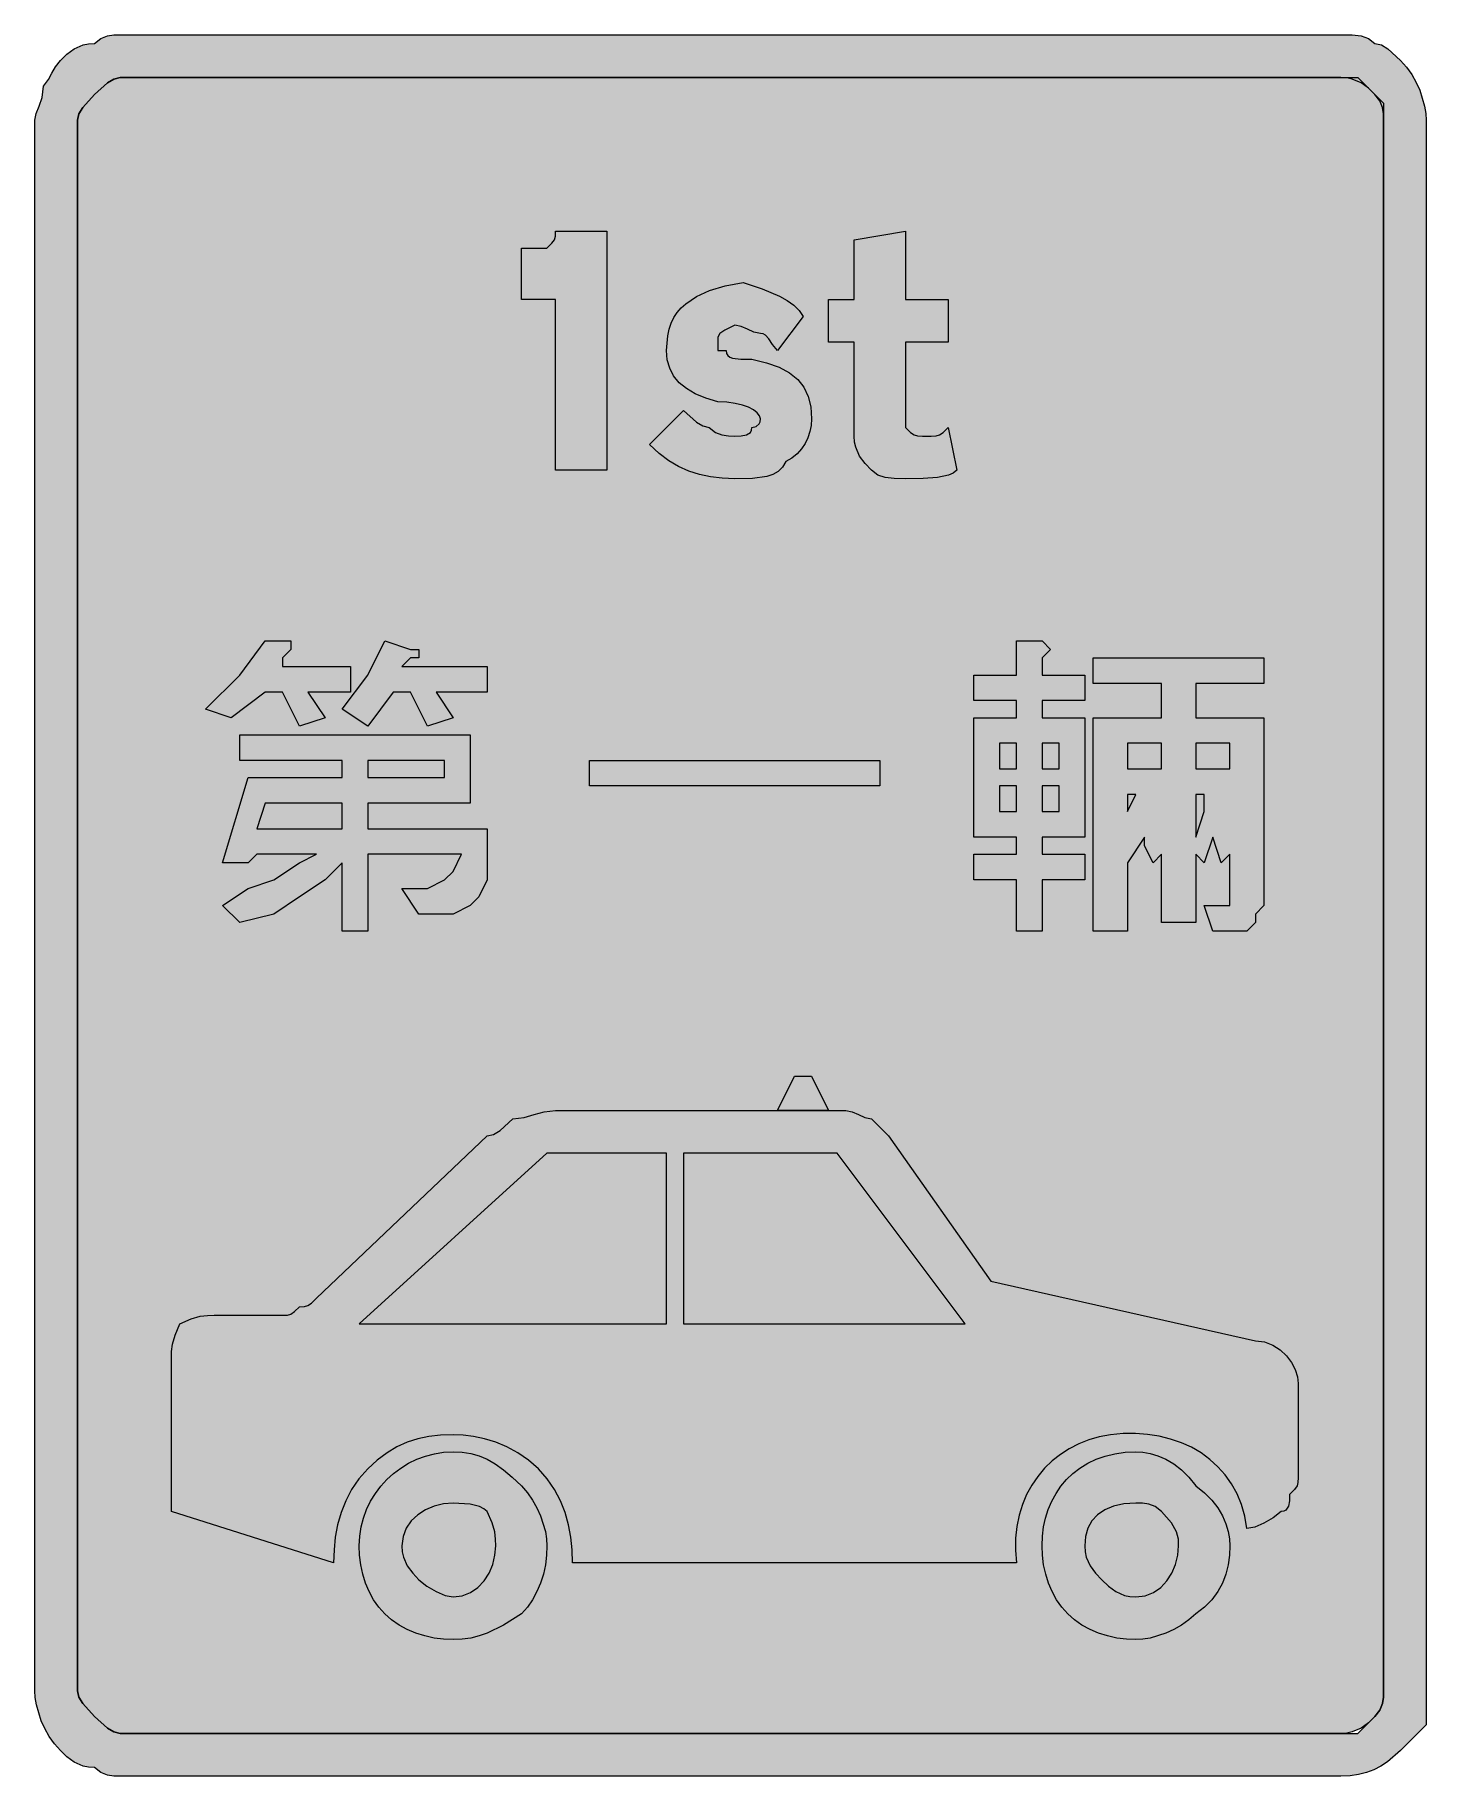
# Model space of a CAD drawing. Header units: metres. Extents: x 184 to 380, y 14 to 259.
import ezdxf

# ---------------------------------------------------------------- set-up
doc = ezdxf.new("R2010")
doc.units = ezdxf.units.M
for name, color, linetype, true_color in [('FILL_BLACK_000000', 7, 'Continuous', 0x000000), ('FILL_LIME_00FF00', 7, 'Continuous', 0x00ff00), ('FILL_WHITE_FFFFFF', 7, 'Continuous', 0xffffff)]:
    doc.layers.add(name, color=color, linetype=linetype, true_color=true_color)

msp = doc.modelspace()

# ---------------------------------------------------------------- hatches: boundary and pattern name
at = {"layer": 'FILL_BLACK_000000', "true_color": 0x000000}
h = msp.add_hatch(color=7, dxfattribs=at)
h.dxf.hatch_style = 1
h.paths.add_polyline_path([(370.8, 258.57), (371.83, 258.21), (372.75, 257.52), (373.65, 257.31), (374.55, 256.77), (376.35, 255.12), (377.19, 254.17), (377.93, 253.13), (378.54, 252.04), (379.05, 250.92), (379.72, 248.71), (379.89, 247.67), (379.95, 246.72), (379.95, 25.92), (379.95, 21.12), (376.35, 17.52), (374.53, 15.94), (373.59, 15.33), (372.6, 14.82), (371.56, 14.43), (370.44, 14.14), (369.25, 13.98), (367.95, 13.92), (196.35, 13.92), (195.45, 13.94), (194.55, 14.07), (193.65, 14.43), (192.75, 15.12), (191.9, 15.17), (191.16, 15.33), (189.9, 15.87), (188.87, 16.64), (187.95, 17.52), (187.11, 18.47), (186.37, 19.51), (185.76, 20.6), (185.25, 21.72), (184.57, 23.93), (184.41, 24.97), (184.35, 25.92), (184.35, 246.72), (184.54, 247.64), (184.95, 248.67), (185.36, 249.93), (185.55, 251.52), (186.26, 252.42), (186.75, 253.32), (187.24, 254.22), (187.95, 255.12), (188.87, 256), (189.9, 256.77), (191.16, 257.31), (191.9, 257.47), (192.75, 257.52), (193.65, 258.21), (194.55, 258.57), (195.45, 258.7), (196.35, 258.72), (367.95, 258.72), (369.54, 258.7), (370.8, 258.57)])
h.paths.add_polyline_path([(194.55, 251.97), (192.75, 250.32), (191.1, 248.52), (190.56, 247.62), (190.35, 246.72), (190.35, 25.92), (190.56, 25.02), (191.1, 24.12), (192.75, 22.32), (194.55, 20.67), (195.45, 20.13), (196.35, 19.92), (367.95, 19.92), (370.35, 19.92), (372.75, 22.32), (373.44, 23.22), (373.8, 24.12), (373.93, 25.02), (373.95, 25.92), (373.95, 246.72), (373.93, 247.62), (373.8, 248.52), (373.44, 249.42), (372.75, 250.32), (371.83, 251.2), (370.8, 251.97), (369.54, 252.51), (368.8, 252.67), (367.95, 252.72), (196.35, 252.72), (195.45, 252.51), (194.55, 251.97)], flags=16)
h = msp.add_hatch(color=7, dxfattribs=at)
h.dxf.hatch_style = 1
h.paths.add_polyline_path([(264.75, 197.52), (257.55, 197.52), (257.55, 221.52), (252.75, 221.52), (252.75, 228.72), (256.35, 228.72), (257.04, 229.43), (257.4, 229.92), (257.53, 230.41), (257.55, 231.12), (264.75, 231.12), (264.75, 197.52)])
h = msp.add_hatch(color=7, dxfattribs=at)
h.dxf.hatch_style = 1
h.paths.add_polyline_path([(312.75, 221.52), (312.75, 215.52), (306.75, 215.52), (306.75, 204.72), (306.75, 203.52), (307.46, 202.83), (307.95, 202.47), (308.44, 202.34), (309.15, 202.32), (310.35, 202.32), (311.06, 202.34), (311.55, 202.47), (312.04, 202.83), (312.75, 203.52), (313.95, 197.52), (313.44, 197.12), (312.82, 196.83), (311.25, 196.47), (309.22, 196.34), (306.75, 196.32), (305.16, 196.34), (303.9, 196.47), (302.87, 196.83), (301.95, 197.52), (301.07, 198.44), (300.3, 199.47), (299.76, 200.73), (299.6, 201.47), (299.55, 202.32), (299.55, 215.52), (295.95, 215.52), (295.95, 221.52), (299.55, 221.52), (299.55, 229.92), (306.75, 231.12), (306.75, 221.52), (312.75, 221.52)])
h = msp.add_hatch(color=7, dxfattribs=at)
h.dxf.hatch_style = 1
h.paths.add_polyline_path([(293.49, 203.82), (293.32, 202.94), (293.04, 202.08), (292.65, 201.27), (292.14, 200.51), (291.52, 199.83), (290.79, 199.22), (289.95, 198.72), (289.44, 197.93), (288.83, 197.33), (288.09, 196.91), (287.25, 196.62), (285.23, 196.36), (282.75, 196.32), (281, 196.38), (279.36, 196.56), (277.79, 196.89), (276.3, 197.37), (274.86, 198.02), (273.47, 198.85), (272.1, 199.88), (270.75, 201.12), (275.55, 205.92), (277.35, 204.27), (278.25, 203.73), (279.15, 203.52), (280.05, 202.83), (280.95, 202.47), (281.85, 202.34), (282.75, 202.32), (283.63, 202.34), (284.4, 202.47), (284.94, 202.83), (285.1, 203.12), (285.15, 203.52), (285.75, 203.67), (286.16, 204.03), (286.3, 204.32), (286.35, 204.72), (286.24, 205.17), (285.92, 205.6), (285.4, 206.01), (284.7, 206.37), (283.83, 206.68), (282.81, 206.91), (281.64, 207.07), (280.35, 207.12), (278.66, 207.63), (277.2, 208.24), (275.96, 208.98), (274.95, 209.82), (274.16, 210.78), (273.6, 211.84), (273.26, 213.03), (273.15, 214.32), (273.32, 216.41), (273.53, 217.33), (273.82, 218.18), (274.2, 218.96), (274.67, 219.68), (275.22, 220.33), (275.85, 220.92), (277.37, 221.94), (279.22, 222.76), (281.42, 223.41), (283.95, 223.92), (286.61, 223), (289.05, 221.97), (290.11, 221.38), (291.04, 220.71), (291.79, 219.97), (292.35, 219.12), (288.75, 214.32), (288.04, 215.2), (287.55, 215.97), (287.06, 216.51), (286.75, 216.67), (286.35, 216.72), (285.45, 216.91), (284.55, 217.32), (283.65, 217.73), (282.75, 217.92), (281.36, 217.21), (280.65, 216.72), (280.39, 216.23), (280.35, 215.52), (280.35, 214.32), (281.55, 214.32), (281.61, 213.92), (281.78, 213.63), (282.06, 213.41), (282.45, 213.27), (283.58, 213.14), (285.15, 213.12), (287.23, 212.61), (288.99, 211.98), (290.44, 211.2), (291.6, 210.27), (292.47, 209.17), (293.08, 207.89), (293.44, 206.41), (293.55, 204.72), (293.49, 203.82)])
h = msp.add_hatch(color=7, dxfattribs=at)
h.dxf.hatch_style = 1
h.paths.add_polyline_path([(220.35, 172.32), (219.15, 171.12), (219.15, 169.92), (228.75, 169.92), (228.75, 166.32), (222.75, 166.32), (225.15, 162.72), (221.55, 161.52), (219.15, 166.32), (216.75, 166.32), (211.95, 162.72), (208.35, 163.92), (213.15, 168.72), (216.75, 173.52), (220.35, 173.52), (220.35, 172.32)])
h = msp.add_hatch(color=7, dxfattribs=at)
h.dxf.hatch_style = 1
h.paths.add_polyline_path([(238.35, 172.32), (238.35, 171.12), (237.15, 171.12), (235.95, 169.92), (247.95, 169.92), (247.95, 166.32), (240.75, 166.32), (243.15, 162.72), (239.55, 161.52), (237.15, 166.32), (234.75, 166.32), (231.15, 161.52), (227.55, 163.92), (231.15, 168.72), (233.55, 173.52), (237.15, 172.32), (238.35, 172.32)])
h = msp.add_hatch(color=7, dxfattribs=at)
h.dxf.hatch_style = 1
h.paths.add_polyline_path([(325.95, 173.52), (327.15, 172.32), (325.95, 171.12), (325.95, 168.72), (331.95, 168.72), (331.95, 165.12), (325.95, 165.12), (325.95, 162.72), (331.95, 162.72), (331.95, 145.92), (325.95, 145.92), (325.95, 143.52), (331.95, 143.52), (331.95, 139.92), (325.95, 139.92), (325.95, 132.72), (322.35, 132.72), (322.35, 139.92), (316.35, 139.92), (316.35, 143.52), (322.35, 143.52), (322.35, 145.92), (316.35, 145.92), (316.35, 162.72), (322.35, 162.72), (322.35, 165.12), (316.35, 165.12), (316.35, 168.72), (322.35, 168.72), (322.35, 173.52), (324.75, 173.52), (325.95, 173.52)])
h.paths.add_polyline_path([(328.35, 155.52), (328.35, 159.12), (325.95, 159.12), (325.95, 155.52), (328.35, 155.52)], flags=16)
h.paths.add_polyline_path([(325.95, 149.52), (328.35, 149.52), (328.35, 153.12), (325.95, 153.12), (325.95, 149.52)], flags=16)
h.paths.add_polyline_path([(319.95, 159.12), (319.95, 155.52), (322.35, 155.52), (322.35, 159.12), (319.95, 159.12)], flags=16)
h.paths.add_polyline_path([(322.35, 153.12), (319.95, 153.12), (319.95, 149.52), (322.35, 149.52), (322.35, 153.12)], flags=16)
h = msp.add_hatch(color=7, dxfattribs=at)
h.dxf.hatch_style = 1
h.paths.add_polyline_path([(333.15, 167.52), (333.15, 171.12), (357.15, 171.12), (357.15, 167.52), (347.55, 167.52), (347.55, 162.72), (357.15, 162.72), (357.15, 136.32), (355.95, 135.12), (355.95, 133.92), (354.75, 132.72), (352.35, 132.72), (349.95, 132.72), (348.75, 136.32), (351.15, 136.32), (352.35, 136.32), (352.35, 137.52), (352.35, 138.72), (352.35, 143.52), (351.15, 142.32), (349.95, 145.92), (348.75, 142.32), (347.55, 143.52), (347.55, 133.92), (342.75, 133.92), (342.75, 143.52), (341.55, 142.32), (340.35, 144.72), (340.35, 145.92), (337.95, 142.32), (337.95, 132.72), (333.15, 132.72), (333.15, 162.72), (342.75, 162.72), (342.75, 167.52), (333.15, 167.52)])
h.paths.add_polyline_path([(339.15, 151.92), (337.95, 151.92), (337.95, 149.52), (339.15, 151.92)], flags=16)
h.paths.add_polyline_path([(347.55, 145.92), (348.75, 149.52), (348.75, 151.92), (347.55, 151.92), (347.55, 145.92)], flags=16)
h.paths.add_polyline_path([(347.55, 159.12), (347.55, 155.52), (352.35, 155.52), (352.35, 159.12), (347.55, 159.12)], flags=16)
h.paths.add_polyline_path([(342.75, 159.12), (337.95, 159.12), (337.95, 155.52), (342.75, 155.52), (342.75, 159.12)], flags=16)
h = msp.add_hatch(color=7, dxfattribs=at)
h.dxf.hatch_style = 1
h.paths.add_polyline_path([(231.15, 150.72), (231.15, 147.12), (247.95, 147.12), (247.95, 139.92), (246.75, 137.52), (245.55, 136.32), (243.15, 135.12), (240.75, 135.12), (238.35, 135.12), (235.95, 138.72), (239.55, 138.72), (241.95, 139.92), (243.15, 141.12), (244.35, 143.52), (231.15, 143.52), (231.15, 132.72), (227.55, 132.72), (227.55, 142.32), (225.15, 139.92), (221.55, 137.52), (217.95, 135.12), (213.15, 133.92), (210.75, 136.32), (214.35, 138.72), (217.95, 139.92), (221.55, 142.32), (223.95, 143.52), (215.55, 143.52), (214.35, 142.32), (210.75, 142.32), (214.35, 154.32), (227.55, 154.32), (227.55, 156.72), (213.15, 156.72), (213.15, 160.32), (245.55, 160.32), (245.55, 150.72), (231.15, 150.72)])
h.paths.add_polyline_path([(216.75, 150.72), (215.55, 147.12), (227.55, 147.12), (227.55, 150.72), (216.75, 150.72)], flags=16)
h.paths.add_polyline_path([(241.95, 156.72), (231.15, 156.72), (231.15, 154.32), (241.95, 154.32), (241.95, 156.72)], flags=16)
h = msp.add_hatch(color=7, dxfattribs=at)
h.dxf.hatch_style = 1
h.paths.add_polyline_path([(303.15, 156.72), (303.15, 153.12), (262.35, 153.12), (262.35, 156.72), (303.15, 156.72)])
h = msp.add_hatch(color=7, dxfattribs=at)
h.dxf.hatch_style = 1
h.paths.add_polyline_path([(295.95, 107.52), (288.75, 107.52), (291.15, 112.32), (293.55, 112.32), (295.95, 107.52)])
h = msp.add_hatch(color=7, dxfattribs=at)
h.dxf.hatch_style = 1
h.paths.add_polyline_path([(230.22, 48.95), (230.55, 50.21), (231, 51.42), (231.56, 52.57), (232.23, 53.66), (232.99, 54.68), (233.85, 55.62), (234.79, 56.48), (235.81, 57.24), (236.9, 57.91), (238.05, 58.47), (239.26, 58.92), (240.52, 59.25), (241.82, 59.45), (243.15, 59.52), (244.45, 59.46), (245.66, 59.28), (246.82, 58.95), (247.95, 58.47), (249.08, 57.82), (250.24, 56.99), (251.45, 55.96), (252.75, 54.72), (253.59, 53.77), (254.33, 52.73), (254.94, 51.64), (255.45, 50.52), (256.13, 48.31), (256.29, 47.27), (256.35, 46.32), (256.29, 44.97), (256.13, 43.64), (255.84, 42.33), (255.45, 41.07), (254.94, 39.86), (254.33, 38.73), (253.59, 37.67), (252.75, 36.72), (250.24, 35.14), (247.95, 34.02), (246.82, 33.63), (245.66, 33.34), (244.45, 33.18), (243.15, 33.12), (241.8, 33.18), (240.47, 33.34), (239.16, 33.63), (237.9, 34.02), (236.69, 34.53), (235.56, 35.14), (234.5, 35.88), (233.55, 36.72), (232.71, 37.67), (231.97, 38.73), (231.36, 39.86), (230.85, 41.07), (230.46, 42.33), (230.17, 43.64), (230.01, 44.97), (229.95, 46.32), (230.02, 47.65), (230.22, 48.95)])
h.paths.add_polyline_path([(236.16, 44.73), (236.7, 43.47), (237.47, 42.44), (238.35, 41.52), (239.44, 40.64), (240.75, 39.87), (242.06, 39.33), (243.15, 39.12), (244.44, 39.28), (245.61, 39.74), (246.63, 40.45), (247.5, 41.37), (248.2, 42.46), (248.72, 43.68), (249.04, 44.98), (249.15, 46.32), (249.13, 47.24), (249, 48.27), (248.64, 49.53), (247.95, 51.12), (247.45, 51.52), (246.86, 51.81), (245.55, 52.17), (243.15, 52.32), (241.81, 52.21), (240.51, 51.89), (239.29, 51.37), (238.2, 50.67), (237.28, 49.8), (236.57, 48.78), (236.11, 47.61), (235.95, 46.32), (236, 45.47), (236.16, 44.73)], flags=16)
h = msp.add_hatch(color=7, dxfattribs=at)
h.dxf.hatch_style = 1
h.paths.add_polyline_path([(326.17, 48.95), (326.45, 50.21), (326.83, 51.42), (327.32, 52.57), (327.91, 53.66), (328.61, 54.68), (329.4, 55.62), (330.29, 56.48), (331.28, 57.24), (332.37, 57.91), (333.54, 58.47), (334.81, 58.92), (336.17, 59.25), (337.62, 59.45), (339.15, 59.52), (340.1, 59.46), (341.14, 59.28), (342.23, 58.95), (343.35, 58.47), (344.47, 57.82), (345.56, 56.99), (346.6, 55.96), (347.55, 54.72), (348.79, 53.77), (349.82, 52.73), (350.65, 51.64), (351.3, 50.52), (351.78, 49.4), (352.11, 48.31), (352.29, 47.27), (352.35, 46.32), (352.29, 44.97), (352.11, 43.64), (351.78, 42.33), (351.3, 41.07), (350.65, 39.86), (349.82, 38.73), (348.79, 37.67), (347.55, 36.72), (346.6, 35.88), (345.56, 35.14), (344.47, 34.53), (343.35, 34.02), (341.14, 33.34), (340.1, 33.18), (339.15, 33.12), (337.8, 33.18), (336.47, 33.34), (335.16, 33.63), (333.9, 34.02), (332.69, 34.53), (331.56, 35.14), (330.5, 35.88), (329.55, 36.72), (328.71, 37.67), (327.97, 38.73), (327.36, 39.86), (326.85, 41.07), (326.46, 42.33), (326.17, 43.64), (326.01, 44.97), (325.95, 46.32), (326.01, 47.65), (326.17, 48.95)])
h.paths.add_polyline_path([(332.16, 44.73), (332.7, 43.47), (333.47, 42.44), (334.35, 41.52), (335.27, 40.64), (336.3, 39.87), (337.56, 39.33), (338.3, 39.17), (339.15, 39.12), (340.44, 39.28), (341.61, 39.74), (342.63, 40.45), (343.5, 41.37), (344.2, 42.46), (344.72, 43.68), (345.04, 44.98), (345.15, 46.32), (345.11, 47.24), (344.85, 48.27), (344.14, 49.53), (342.75, 51.12), (341.85, 51.81), (340.95, 52.17), (340.05, 52.3), (339.15, 52.32), (337.46, 52.21), (336, 51.89), (334.76, 51.37), (333.75, 50.67), (332.96, 49.8), (332.4, 48.78), (332.06, 47.61), (331.95, 46.32), (332, 45.47), (332.16, 44.73)], flags=16)
at = {"layer": 'FILL_LIME_00FF00', "true_color": 0x00ff00}
h = msp.add_hatch(color=7, dxfattribs=at)
h.dxf.hatch_style = 1
h.paths.add_polyline_path([(259.38, 49.26), (258.9, 50.97), (258.25, 52.63), (257.42, 54.21), (256.39, 55.72), (255.15, 57.12), (253.75, 58.36), (252.26, 59.39), (250.72, 60.22), (249.15, 60.87), (247.58, 61.35), (246.04, 61.68), (244.55, 61.86), (243.15, 61.92), (241.4, 61.86), (239.76, 61.68), (238.19, 61.35), (236.7, 60.87), (235.26, 60.22), (233.87, 59.39), (232.5, 58.36), (231.15, 57.12), (229.91, 55.72), (228.88, 54.21), (228.05, 52.63), (227.4, 50.97), (226.92, 49.26), (226.59, 47.5), (226.41, 45.72), (226.35, 43.92), (203.55, 51.12), (203.55, 72.72), (203.57, 73.64), (203.7, 74.67), (204.06, 75.93), (204.75, 77.52), (206.34, 78.21), (207.6, 78.57), (208.63, 78.7), (209.55, 78.72), (219.15, 78.72), (219.86, 78.74), (220.35, 78.87), (220.84, 79.23), (221.55, 79.92), (222.26, 79.94), (222.75, 80.07), (223.24, 80.43), (223.95, 81.12), (247.95, 103.92), (248.85, 104.13), (249.75, 104.67), (251.55, 106.32), (253.16, 106.51), (254.55, 106.92), (255.94, 107.33), (257.55, 107.52), (298.35, 107.52), (299.25, 107.33), (300.15, 106.92), (301.05, 106.51), (301.95, 106.32), (304.35, 103.92), (318.75, 83.52), (355.95, 75.12), (357.24, 74.96), (358.41, 74.52), (359.43, 73.85), (360.3, 73.02), (361, 72.07), (361.52, 71.07), (361.84, 70.07), (361.95, 69.12), (361.95, 55.92), (361.93, 55.21), (361.8, 54.72), (361.44, 54.23), (360.75, 53.52), (360.73, 52.64), (360.6, 51.87), (360.24, 51.33), (359.95, 51.17), (359.55, 51.12), (358.46, 50.24), (357.15, 49.47), (355.84, 48.93), (354.75, 48.72), (354.44, 50.46), (353.97, 52.09), (353.36, 53.61), (352.59, 55), (351.7, 56.28), (350.68, 57.43), (349.54, 58.46), (348.3, 59.37), (346.96, 60.15), (345.53, 60.8), (344.02, 61.32), (342.43, 61.71), (340.78, 61.97), (339.08, 62.09), (337.33, 62.07), (335.55, 61.92), (334, 61.63), (332.52, 61.2), (331.11, 60.64), (329.78, 59.95), (328.52, 59.15), (327.37, 58.23), (326.31, 57.2), (325.35, 56.07), (324.51, 54.84), (323.78, 53.52), (323.19, 52.11), (322.73, 50.61), (322.4, 49.04), (322.23, 47.4), (322.21, 45.69), (322.35, 43.92), (259.95, 43.92), (259.89, 45.72), (259.71, 47.5), (259.38, 49.26)])
h.paths.add_polyline_path([(256.35, 101.52), (229.95, 77.52), (273.15, 77.52), (273.15, 101.52), (256.35, 101.52)], flags=16)
h.paths.add_polyline_path([(275.55, 101.52), (275.55, 77.52), (315.15, 77.52), (297.15, 101.52), (275.55, 101.52)], flags=16)
at = {"layer": 'FILL_WHITE_FFFFFF', "true_color": 0xffffff}
h = msp.add_hatch(color=7, dxfattribs=at)
h.dxf.hatch_style = 1
h.paths.add_polyline_path([(367.95, 252.72), (370.35, 252.72), (372.75, 250.32), (373.95, 249.12), (373.95, 246.72), (373.95, 25.92), (373.93, 25.02), (373.8, 24.12), (373.44, 23.22), (372.75, 22.32), (371.83, 21.44), (370.8, 20.67), (369.54, 20.13), (368.8, 19.97), (367.95, 19.92), (196.35, 19.92), (195.45, 20.13), (194.55, 20.67), (192.75, 22.32), (191.1, 24.12), (190.56, 25.02), (190.35, 25.92), (190.35, 246.72), (190.56, 247.62), (191.1, 248.52), (192.75, 250.32), (194.55, 251.97), (195.45, 252.51), (196.35, 252.72), (367.95, 252.72)])

# ---------------------------------------------------------------- linework, layer by layer
at = {"layer": 'FILL_BLACK_000000', "lineweight": 0, "true_color": 0x000000}
for points in [[(370.8, 258.57), (371.83, 258.21), (372.75, 257.52), (373.65, 257.31), (374.55, 256.77), (376.35, 255.12), (377.19, 254.17), (377.93, 253.13), (378.54, 252.04), (379.05, 250.92), (379.72, 248.71), (379.89, 247.67), (379.95, 246.72), (379.95, 25.92), (379.95, 21.12), (376.35, 17.52), (374.53, 15.94), (373.59, 15.33), (372.6, 14.82), (371.56, 14.43), (370.44, 14.14), (369.25, 13.98), (367.95, 13.92), (196.35, 13.92), (195.45, 13.94), (194.55, 14.07), (193.65, 14.43), (192.75, 15.12), (191.9, 15.17), (191.16, 15.33), (189.9, 15.87), (188.87, 16.64), (187.95, 17.52), (187.11, 18.47), (186.37, 19.51), (185.76, 20.6), (185.25, 21.72), (184.57, 23.93), (184.41, 24.97), (184.35, 25.92), (184.35, 246.72), (184.54, 247.64), (184.95, 248.67), (185.36, 249.93), (185.55, 251.52), (186.26, 252.42), (186.75, 253.32), (187.24, 254.22), (187.95, 255.12), (188.87, 256), (189.9, 256.77), (191.16, 257.31), (191.9, 257.47), (192.75, 257.52), (193.65, 258.21), (194.55, 258.57), (195.45, 258.7), (196.35, 258.72), (367.95, 258.72), (369.54, 258.7)], [(194.55, 251.97), (192.75, 250.32), (191.1, 248.52), (190.56, 247.62), (190.35, 246.72), (190.35, 25.92), (190.56, 25.02), (191.1, 24.12), (192.75, 22.32), (194.55, 20.67), (195.45, 20.13), (196.35, 19.92), (367.95, 19.92), (370.35, 19.92), (372.75, 22.32), (373.44, 23.22), (373.8, 24.12), (373.93, 25.02), (373.95, 25.92), (373.95, 246.72), (373.93, 247.62), (373.8, 248.52), (373.44, 249.42), (372.75, 250.32), (371.83, 251.2), (370.8, 251.97), (369.54, 252.51), (368.8, 252.67), (367.95, 252.72), (196.35, 252.72), (195.45, 252.51)], [(264.75, 197.52), (257.55, 197.52), (257.55, 221.52), (252.75, 221.52), (252.75, 228.72), (256.35, 228.72), (257.04, 229.43), (257.4, 229.92), (257.53, 230.41), (257.55, 231.12), (264.75, 231.12)], [(312.75, 221.52), (312.75, 215.52), (306.75, 215.52), (306.75, 204.72), (306.75, 203.52), (307.46, 202.83), (307.95, 202.47), (308.44, 202.34), (309.15, 202.32), (310.35, 202.32), (311.06, 202.34), (311.55, 202.47), (312.04, 202.83), (312.75, 203.52), (313.95, 197.52), (313.44, 197.12), (312.82, 196.83), (311.25, 196.47), (309.22, 196.34), (306.75, 196.32), (305.16, 196.34), (303.9, 196.47), (302.87, 196.83), (301.95, 197.52), (301.07, 198.44), (300.3, 199.47), (299.76, 200.73), (299.6, 201.47), (299.55, 202.32), (299.55, 215.52), (295.95, 215.52), (295.95, 221.52), (299.55, 221.52), (299.55, 229.92), (306.75, 231.12), (306.75, 221.52)], [(293.49, 203.82), (293.32, 202.94), (293.04, 202.08), (292.65, 201.27), (292.14, 200.51), (291.52, 199.83), (290.79, 199.22), (289.95, 198.72), (289.44, 197.93), (288.83, 197.33), (288.09, 196.91), (287.25, 196.62), (285.23, 196.36), (282.75, 196.32), (281, 196.38), (279.36, 196.56), (277.79, 196.89), (276.3, 197.37), (274.86, 198.02), (273.47, 198.85), (272.1, 199.88), (270.75, 201.12), (275.55, 205.92), (277.35, 204.27), (278.25, 203.73), (279.15, 203.52), (280.05, 202.83), (280.95, 202.47), (281.85, 202.34), (282.75, 202.32), (283.63, 202.34), (284.4, 202.47), (284.94, 202.83), (285.1, 203.12), (285.15, 203.52), (285.75, 203.67), (286.16, 204.03), (286.3, 204.32), (286.35, 204.72), (286.24, 205.17), (285.92, 205.6), (285.4, 206.01), (284.7, 206.37), (283.83, 206.68), (282.81, 206.91), (281.64, 207.07), (280.35, 207.12), (278.66, 207.63), (277.2, 208.24), (275.96, 208.98), (274.95, 209.82), (274.16, 210.78), (273.6, 211.84), (273.26, 213.03), (273.15, 214.32), (273.32, 216.41), (273.53, 217.33), (273.82, 218.18), (274.2, 218.96), (274.67, 219.68), (275.22, 220.33), (275.85, 220.92), (277.37, 221.94), (279.22, 222.76), (281.42, 223.41), (283.95, 223.92), (286.61, 223), (289.05, 221.97), (290.11, 221.38), (291.04, 220.71), (291.79, 219.97), (292.35, 219.12), (288.75, 214.32), (288.04, 215.2), (287.55, 215.97), (287.06, 216.51), (286.75, 216.67), (286.35, 216.72), (285.45, 216.91), (284.55, 217.32), (283.65, 217.73), (282.75, 217.92), (281.36, 217.21), (280.65, 216.72), (280.39, 216.23), (280.35, 215.52), (280.35, 214.32), (281.55, 214.32), (281.61, 213.92), (281.78, 213.63), (282.06, 213.41), (282.45, 213.27), (283.58, 213.14), (285.15, 213.12), (287.23, 212.61), (288.99, 211.98), (290.44, 211.2), (291.6, 210.27), (292.47, 209.17), (293.08, 207.89), (293.44, 206.41), (293.55, 204.72)], [(220.35, 172.32), (219.15, 171.12), (219.15, 169.92), (228.75, 169.92), (228.75, 166.32), (222.75, 166.32), (225.15, 162.72), (221.55, 161.52), (219.15, 166.32), (216.75, 166.32), (211.95, 162.72), (208.35, 163.92), (213.15, 168.72), (216.75, 173.52), (220.35, 173.52)], [(238.35, 172.32), (238.35, 171.12), (237.15, 171.12), (235.95, 169.92), (247.95, 169.92), (247.95, 166.32), (240.75, 166.32), (243.15, 162.72), (239.55, 161.52), (237.15, 166.32), (234.75, 166.32), (231.15, 161.52), (227.55, 163.92), (231.15, 168.72), (233.55, 173.52), (237.15, 172.32)], [(325.95, 173.52), (327.15, 172.32), (325.95, 171.12), (325.95, 168.72), (331.95, 168.72), (331.95, 165.12), (325.95, 165.12), (325.95, 162.72), (331.95, 162.72), (331.95, 145.92), (325.95, 145.92), (325.95, 143.52), (331.95, 143.52), (331.95, 139.92), (325.95, 139.92), (325.95, 132.72), (322.35, 132.72), (322.35, 139.92), (316.35, 139.92), (316.35, 143.52), (322.35, 143.52), (322.35, 145.92), (316.35, 145.92), (316.35, 162.72), (322.35, 162.72), (322.35, 165.12), (316.35, 165.12), (316.35, 168.72), (322.35, 168.72), (322.35, 173.52), (324.75, 173.52)], [(333.15, 167.52), (333.15, 171.12), (357.15, 171.12), (357.15, 167.52), (347.55, 167.52), (347.55, 162.72), (357.15, 162.72), (357.15, 136.32), (355.95, 135.12), (355.95, 133.92), (354.75, 132.72), (352.35, 132.72), (349.95, 132.72), (348.75, 136.32), (351.15, 136.32), (352.35, 136.32), (352.35, 137.52), (352.35, 138.72), (352.35, 143.52), (351.15, 142.32), (349.95, 145.92), (348.75, 142.32), (347.55, 143.52), (347.55, 133.92), (342.75, 133.92), (342.75, 143.52), (341.55, 142.32), (340.35, 144.72), (340.35, 145.92), (337.95, 142.32), (337.95, 132.72), (333.15, 132.72), (333.15, 162.72), (342.75, 162.72), (342.75, 167.52)], [(231.15, 150.72), (231.15, 147.12), (247.95, 147.12), (247.95, 139.92), (246.75, 137.52), (245.55, 136.32), (243.15, 135.12), (240.75, 135.12), (238.35, 135.12), (235.95, 138.72), (239.55, 138.72), (241.95, 139.92), (243.15, 141.12), (244.35, 143.52), (231.15, 143.52), (231.15, 132.72), (227.55, 132.72), (227.55, 142.32), (225.15, 139.92), (221.55, 137.52), (217.95, 135.12), (213.15, 133.92), (210.75, 136.32), (214.35, 138.72), (217.95, 139.92), (221.55, 142.32), (223.95, 143.52), (215.55, 143.52), (214.35, 142.32), (210.75, 142.32), (214.35, 154.32), (227.55, 154.32), (227.55, 156.72), (213.15, 156.72), (213.15, 160.32), (245.55, 160.32), (245.55, 150.72)], [(241.95, 156.72), (231.15, 156.72), (231.15, 154.32), (241.95, 154.32)], [(303.15, 156.72), (303.15, 153.12), (262.35, 153.12), (262.35, 156.72)], [(319.95, 159.12), (319.95, 155.52), (322.35, 155.52), (322.35, 159.12)], [(328.35, 155.52), (328.35, 159.12), (325.95, 159.12), (325.95, 155.52)], [(342.75, 159.12), (337.95, 159.12), (337.95, 155.52), (342.75, 155.52)], [(347.55, 159.12), (347.55, 155.52), (352.35, 155.52), (352.35, 159.12)], [(322.35, 153.12), (319.95, 153.12), (319.95, 149.52), (322.35, 149.52)], [(325.95, 149.52), (328.35, 149.52), (328.35, 153.12), (325.95, 153.12)], [(339.15, 151.92), (337.95, 151.92), (337.95, 149.52)], [(347.55, 145.92), (348.75, 149.52), (348.75, 151.92), (347.55, 151.92)], [(216.75, 150.72), (215.55, 147.12), (227.55, 147.12), (227.55, 150.72)], [(295.95, 107.52), (288.75, 107.52), (291.15, 112.32), (293.55, 112.32)], [(230.22, 48.95), (230.55, 50.21), (231, 51.42), (231.56, 52.57), (232.23, 53.66), (232.99, 54.68), (233.85, 55.62), (234.79, 56.48), (235.81, 57.24), (236.9, 57.91), (238.05, 58.47), (239.26, 58.92), (240.52, 59.25), (241.82, 59.45), (243.15, 59.52), (244.45, 59.46), (245.66, 59.28), (246.82, 58.95), (247.95, 58.47), (249.08, 57.82), (250.24, 56.99), (251.45, 55.96), (252.75, 54.72), (253.59, 53.77), (254.33, 52.73), (254.94, 51.64), (255.45, 50.52), (256.13, 48.31), (256.29, 47.27), (256.35, 46.32), (256.29, 44.97), (256.13, 43.64), (255.84, 42.33), (255.45, 41.07), (254.94, 39.86), (254.33, 38.73), (253.59, 37.67), (252.75, 36.72), (250.24, 35.14), (247.95, 34.02), (246.82, 33.63), (245.66, 33.34), (244.45, 33.18), (243.15, 33.12), (241.8, 33.18), (240.47, 33.34), (239.16, 33.63), (237.9, 34.02), (236.69, 34.53), (235.56, 35.14), (234.5, 35.88), (233.55, 36.72), (232.71, 37.67), (231.97, 38.73), (231.36, 39.86), (230.85, 41.07), (230.46, 42.33), (230.17, 43.64), (230.01, 44.97), (229.95, 46.32), (230.02, 47.65)], [(326.17, 48.95), (326.45, 50.21), (326.83, 51.42), (327.32, 52.57), (327.91, 53.66), (328.61, 54.68), (329.4, 55.62), (330.29, 56.48), (331.28, 57.24), (332.37, 57.91), (333.54, 58.47), (334.81, 58.92), (336.17, 59.25), (337.62, 59.45), (339.15, 59.52), (340.1, 59.46), (341.14, 59.28), (342.23, 58.95), (343.35, 58.47), (344.47, 57.82), (345.56, 56.99), (346.6, 55.96), (347.55, 54.72), (348.79, 53.77), (349.82, 52.73), (350.65, 51.64), (351.3, 50.52), (351.78, 49.4), (352.11, 48.31), (352.29, 47.27), (352.35, 46.32), (352.29, 44.97), (352.11, 43.64), (351.78, 42.33), (351.3, 41.07), (350.65, 39.86), (349.82, 38.73), (348.79, 37.67), (347.55, 36.72), (346.6, 35.88), (345.56, 35.14), (344.47, 34.53), (343.35, 34.02), (341.14, 33.34), (340.1, 33.18), (339.15, 33.12), (337.8, 33.18), (336.47, 33.34), (335.16, 33.63), (333.9, 34.02), (332.69, 34.53), (331.56, 35.14), (330.5, 35.88), (329.55, 36.72), (328.71, 37.67), (327.97, 38.73), (327.36, 39.86), (326.85, 41.07), (326.46, 42.33), (326.17, 43.64), (326.01, 44.97), (325.95, 46.32), (326.01, 47.65)], [(236.16, 44.73), (236.7, 43.47), (237.47, 42.44), (238.35, 41.52), (239.44, 40.64), (240.75, 39.87), (242.06, 39.33), (243.15, 39.12), (244.44, 39.28), (245.61, 39.74), (246.63, 40.45), (247.5, 41.37), (248.2, 42.46), (248.72, 43.68), (249.04, 44.98), (249.15, 46.32), (249.13, 47.24), (249, 48.27), (248.64, 49.53), (247.95, 51.12), (247.45, 51.52), (246.86, 51.81), (245.55, 52.17), (243.15, 52.32), (241.81, 52.21), (240.51, 51.89), (239.29, 51.37), (238.2, 50.67), (237.28, 49.8), (236.57, 48.78), (236.11, 47.61), (235.95, 46.32), (236, 45.47)], [(332.16, 44.73), (332.7, 43.47), (333.47, 42.44), (334.35, 41.52), (335.27, 40.64), (336.3, 39.87), (337.56, 39.33), (338.3, 39.17), (339.15, 39.12), (340.44, 39.28), (341.61, 39.74), (342.63, 40.45), (343.5, 41.37), (344.2, 42.46), (344.72, 43.68), (345.04, 44.98), (345.15, 46.32), (345.11, 47.24), (344.85, 48.27), (344.14, 49.53), (342.75, 51.12), (341.85, 51.81), (340.95, 52.17), (340.05, 52.3), (339.15, 52.32), (337.46, 52.21), (336, 51.89), (334.76, 51.37), (333.75, 50.67), (332.96, 49.8), (332.4, 48.78), (332.06, 47.61), (331.95, 46.32), (332, 45.47)]]:
    msp.add_lwpolyline(points, close=True, dxfattribs=at)
at = {"layer": 'FILL_LIME_00FF00', "lineweight": 0, "true_color": 0x00ff00}
for points in [[(259.38, 49.26), (258.9, 50.97), (258.25, 52.63), (257.42, 54.21), (256.39, 55.72), (255.15, 57.12), (253.75, 58.36), (252.26, 59.39), (250.72, 60.22), (249.15, 60.87), (247.58, 61.35), (246.04, 61.68), (244.55, 61.86), (243.15, 61.92), (241.4, 61.86), (239.76, 61.68), (238.19, 61.35), (236.7, 60.87), (235.26, 60.22), (233.87, 59.39), (232.5, 58.36), (231.15, 57.12), (229.91, 55.72), (228.88, 54.21), (228.05, 52.63), (227.4, 50.97), (226.92, 49.26), (226.59, 47.5), (226.41, 45.72), (226.35, 43.92), (203.55, 51.12), (203.55, 72.72), (203.57, 73.64), (203.7, 74.67), (204.06, 75.93), (204.75, 77.52), (206.34, 78.21), (207.6, 78.57), (208.63, 78.7), (209.55, 78.72), (219.15, 78.72), (219.86, 78.74), (220.35, 78.87), (220.84, 79.23), (221.55, 79.92), (222.26, 79.94), (222.75, 80.07), (223.24, 80.43), (223.95, 81.12), (247.95, 103.92), (248.85, 104.13), (249.75, 104.67), (251.55, 106.32), (253.16, 106.51), (254.55, 106.92), (255.94, 107.33), (257.55, 107.52), (298.35, 107.52), (299.25, 107.33), (300.15, 106.92), (301.05, 106.51), (301.95, 106.32), (304.35, 103.92), (318.75, 83.52), (355.95, 75.12), (357.24, 74.96), (358.41, 74.52), (359.43, 73.85), (360.3, 73.02), (361, 72.07), (361.52, 71.07), (361.84, 70.07), (361.95, 69.12), (361.95, 55.92), (361.93, 55.21), (361.8, 54.72), (361.44, 54.23), (360.75, 53.52), (360.73, 52.64), (360.6, 51.87), (360.24, 51.33), (359.95, 51.17), (359.55, 51.12), (358.46, 50.24), (357.15, 49.47), (355.84, 48.93), (354.75, 48.72), (354.44, 50.46), (353.97, 52.09), (353.36, 53.61), (352.59, 55), (351.7, 56.28), (350.68, 57.43), (349.54, 58.46), (348.3, 59.37), (346.96, 60.15), (345.53, 60.8), (344.02, 61.32), (342.43, 61.71), (340.78, 61.97), (339.08, 62.09), (337.33, 62.07), (335.55, 61.92), (334, 61.63), (332.52, 61.2), (331.11, 60.64), (329.78, 59.95), (328.52, 59.15), (327.37, 58.23), (326.31, 57.2), (325.35, 56.07), (324.51, 54.84), (323.78, 53.52), (323.19, 52.11), (322.73, 50.61), (322.4, 49.04), (322.23, 47.4), (322.21, 45.69), (322.35, 43.92), (259.95, 43.92), (259.89, 45.72), (259.71, 47.5)], [(256.35, 101.52), (229.95, 77.52), (273.15, 77.52), (273.15, 101.52)], [(275.55, 101.52), (275.55, 77.52), (315.15, 77.52), (297.15, 101.52)]]:
    msp.add_lwpolyline(points, close=True, dxfattribs=at)
at = {"layer": 'FILL_WHITE_FFFFFF', "lineweight": 0, "true_color": 0xffffff}
msp.add_lwpolyline([(367.95, 252.72), (370.35, 252.72), (372.75, 250.32), (373.95, 249.12), (373.95, 246.72), (373.95, 25.92), (373.93, 25.02), (373.8, 24.12), (373.44, 23.22), (372.75, 22.32), (371.83, 21.44), (370.8, 20.67), (369.54, 20.13), (368.8, 19.97), (367.95, 19.92), (196.35, 19.92), (195.45, 20.13), (194.55, 20.67), (192.75, 22.32), (191.1, 24.12), (190.56, 25.02), (190.35, 25.92), (190.35, 246.72), (190.56, 247.62), (191.1, 248.52), (192.75, 250.32), (194.55, 251.97), (195.45, 252.51), (196.35, 252.72)], close=True, dxfattribs=at)

doc.saveas('drawing.dxf')
